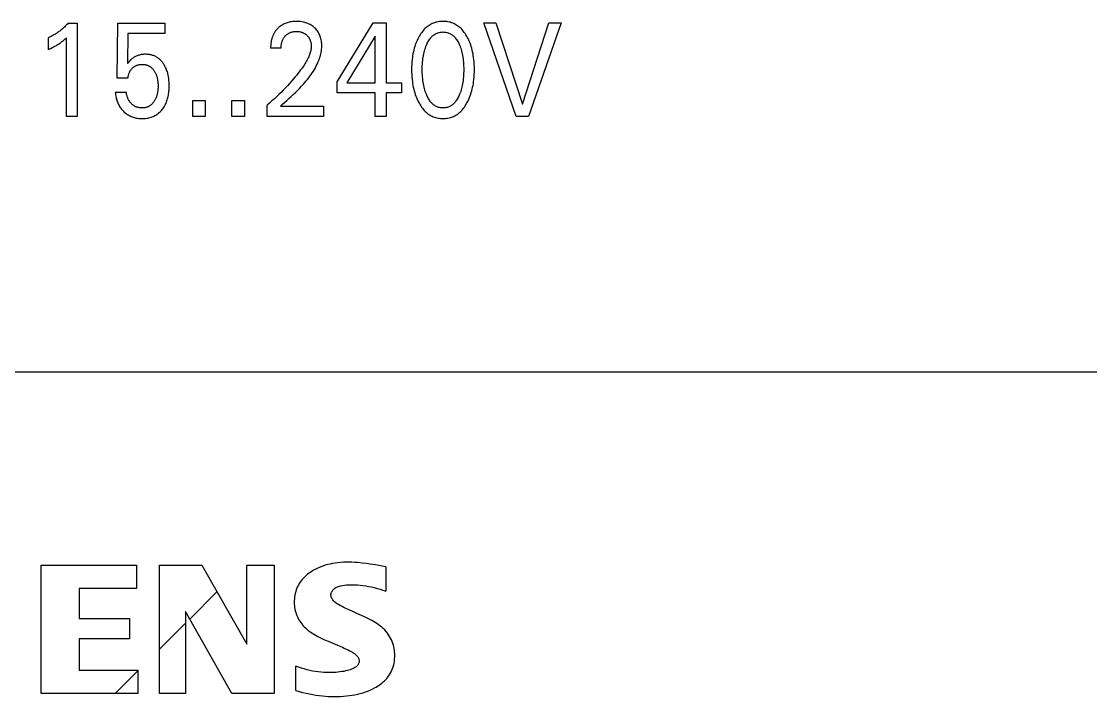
# Model space of a CAD drawing. Extents: x 0 to 420, y 0 to 297.
# Drawn here: x 155.07 to 180.18, y 223.54 to 239.41 of the extents above; entities that cross this region are included whole.
import ezdxf

# ---------------------------------------------------------------- set-up
doc = ezdxf.new("R2010")
doc.units = 0
doc.header["$LTSCALE"] = 23.1
doc.layers.add('10000_FRONT', color=7, linetype='CONTINUOUS')

msp = doc.modelspace()

# ---------------------------------------------------------------- linework, layer by layer
at = {"layer": '10000_FRONT', "color": 7, "linetype": 'CONTINUOUS'}
for p, q in [((156.111, 239.307), (156.094, 239.289)), ((156.128, 239.324), (156.111, 239.307)), ((156.145, 239.342), (156.128, 239.324)), ((156.162, 239.36), (156.145, 239.342)), ((156.162, 239.36), (156.379, 239.36)), ((156.379, 239.36), (156.379, 237.173)), ((157.312, 238.074), (157.328, 239.36)), ((157.328, 239.36), (158.437, 239.36)), ((158.437, 239.36), (158.437, 239.12)), ((161.162, 239.303), (161.138, 239.286)), ((161.187, 239.32), (161.162, 239.303)), ((161.212, 239.335), (161.187, 239.32)), ((161.235, 239.346), (161.212, 239.335)), ((161.258, 239.357), (161.235, 239.346)), ((161.282, 239.366), (161.258, 239.357)), ((161.306, 239.374), (161.282, 239.366)), ((161.33, 239.382), (161.306, 239.374)), ((161.355, 239.388), (161.33, 239.382)), ((161.382, 239.393), (161.355, 239.388)), ((161.409, 239.398), (161.382, 239.393)), ((161.437, 239.401), (161.409, 239.398)), ((161.464, 239.404), (161.437, 239.401)), ((161.492, 239.405), (161.464, 239.404)), ((161.52, 239.405), (161.492, 239.405)), ((161.552, 239.405), (161.52, 239.405)), ((161.585, 239.403), (161.552, 239.405)), ((161.617, 239.4), (161.585, 239.403)), ((161.649, 239.396), (161.617, 239.4)), ((161.681, 239.39), (161.649, 239.396)), ((161.71, 239.383), (161.681, 239.39)), ((161.738, 239.375), (161.71, 239.383)), ((161.766, 239.366), (161.738, 239.375)), ((161.794, 239.355), (161.766, 239.366)), ((161.821, 239.343), (161.794, 239.355)), ((161.846, 239.33), (161.821, 239.343)), ((161.87, 239.316), (161.846, 239.33)), ((161.894, 239.3), (161.87, 239.316)), ((161.917, 239.283), (161.894, 239.3)), ((162.483, 237.988), (163.327, 239.373)), ((163.327, 239.373), (163.629, 239.373)), ((163.629, 239.373), (163.629, 237.963)), ((164.616, 239.296), (164.594, 239.279)), ((164.64, 239.312), (164.616, 239.296)), ((164.664, 239.327), (164.64, 239.312)), ((164.689, 239.341), (164.664, 239.327)), ((164.714, 239.353), (164.689, 239.341)), ((164.74, 239.365), (164.714, 239.353)), ((164.767, 239.374), (164.74, 239.365)), ((164.795, 239.383), (164.767, 239.374)), ((164.823, 239.39), (164.795, 239.383)), ((164.851, 239.396), (164.823, 239.39)), ((164.88, 239.4), (164.851, 239.396)), ((164.909, 239.403), (164.88, 239.4)), ((164.938, 239.405), (164.909, 239.403)), ((164.967, 239.405), (164.938, 239.405)), ((164.996, 239.405), (164.967, 239.405)), ((165.025, 239.403), (164.996, 239.405)), ((165.054, 239.4), (165.025, 239.403)), ((165.082, 239.396), (165.054, 239.4)), ((165.111, 239.39), (165.082, 239.396)), ((165.139, 239.383), (165.111, 239.39)), ((165.167, 239.374), (165.139, 239.383)), ((165.194, 239.365), (165.167, 239.374)), ((165.22, 239.353), (165.194, 239.365)), ((165.245, 239.341), (165.22, 239.353)), ((165.27, 239.327), (165.245, 239.341)), ((165.294, 239.312), (165.27, 239.327)), ((165.318, 239.296), (165.294, 239.312)), ((165.34, 239.279), (165.318, 239.296)), ((166.685, 237.173), (165.926, 239.373)), ((165.926, 239.373), (166.209, 239.373)), ((166.209, 239.373), (166.836, 237.461)), ((166.836, 237.461), (167.455, 239.373)), ((167.738, 239.373), (166.978, 237.173)), ((167.455, 239.373), (167.738, 239.373)), ((155.767, 239.052), (155.746, 239.042)), ((155.788, 239.063), (155.767, 239.052)), ((155.808, 239.075), (155.788, 239.063)), ((155.829, 239.086), (155.808, 239.075)), ((155.849, 239.098), (155.829, 239.086)), ((155.869, 239.111), (155.849, 239.098)), ((155.889, 239.124), (155.869, 239.111)), ((155.908, 239.137), (155.889, 239.124)), ((155.928, 239.151), (155.908, 239.137)), ((155.947, 239.164), (155.928, 239.151)), ((155.966, 239.179), (155.947, 239.164)), ((155.985, 239.193), (155.966, 239.179)), ((156.003, 239.208), (155.985, 239.193)), ((156.022, 239.224), (156.003, 239.208)), ((156.04, 239.24), (156.022, 239.224)), ((156.058, 239.256), (156.04, 239.24)), ((156.076, 239.273), (156.058, 239.256)), ((156.094, 239.289), (156.076, 239.273)), ((157.568, 239.12), (157.554, 238.412)), ((158.437, 239.12), (157.568, 239.12)), ((160.967, 239.057), (160.962, 239.044)), ((160.972, 239.07), (160.967, 239.057)), ((160.978, 239.082), (160.972, 239.07)), ((160.983, 239.095), (160.978, 239.082)), ((160.99, 239.107), (160.983, 239.095)), ((160.996, 239.12), (160.99, 239.107)), ((161.003, 239.132), (160.996, 239.12)), ((161.011, 239.145), (161.003, 239.132)), ((161.019, 239.157), (161.011, 239.145)), ((161.027, 239.169), (161.019, 239.157)), ((161.035, 239.181), (161.027, 239.169)), ((161.044, 239.192), (161.035, 239.181)), ((161.053, 239.204), (161.044, 239.192)), ((161.063, 239.215), (161.053, 239.204)), ((161.072, 239.225), (161.063, 239.215)), ((161.082, 239.236), (161.072, 239.225)), ((161.093, 239.246), (161.082, 239.236)), ((161.103, 239.257), (161.093, 239.246)), ((161.115, 239.267), (161.103, 239.257)), ((161.138, 239.286), (161.115, 239.267)), ((161.247, 239.043), (161.255, 239.054)), ((161.255, 239.054), (161.264, 239.064)), ((161.264, 239.064), (161.273, 239.073)), ((161.273, 239.073), (161.283, 239.083)), ((161.283, 239.083), (161.293, 239.091)), ((161.293, 239.091), (161.303, 239.1)), ((161.303, 239.1), (161.314, 239.108)), ((161.314, 239.108), (161.324, 239.115)), ((161.324, 239.115), (161.336, 239.122)), ((161.336, 239.122), (161.347, 239.128)), ((161.347, 239.128), (161.359, 239.134)), ((161.359, 239.134), (161.371, 239.14)), ((161.371, 239.14), (161.383, 239.145)), ((161.383, 239.145), (161.396, 239.149)), ((161.396, 239.149), (161.408, 239.153)), ((161.408, 239.153), (161.421, 239.157)), ((161.421, 239.157), (161.435, 239.16)), ((161.435, 239.16), (161.449, 239.163)), ((161.449, 239.163), (161.463, 239.165)), ((161.463, 239.165), (161.477, 239.166)), ((161.477, 239.166), (161.491, 239.167)), ((161.491, 239.167), (161.506, 239.168)), ((161.506, 239.168), (161.52, 239.168)), ((161.52, 239.168), (161.534, 239.168)), ((161.534, 239.168), (161.548, 239.168)), ((161.548, 239.168), (161.562, 239.167)), ((161.562, 239.167), (161.575, 239.165)), ((161.575, 239.165), (161.589, 239.164)), ((161.589, 239.164), (161.603, 239.161)), ((161.603, 239.161), (161.616, 239.159)), ((161.616, 239.159), (161.629, 239.156)), ((161.629, 239.156), (161.641, 239.152)), ((161.641, 239.152), (161.653, 239.148)), ((161.653, 239.148), (161.665, 239.144)), ((161.665, 239.144), (161.677, 239.14)), ((161.677, 239.14), (161.688, 239.134)), ((161.688, 239.134), (161.7, 239.129)), ((161.7, 239.129), (161.71, 239.123)), ((161.71, 239.123), (161.721, 239.117)), ((161.721, 239.117), (161.731, 239.11)), ((161.731, 239.11), (161.741, 239.103)), ((161.741, 239.103), (161.751, 239.096)), ((161.751, 239.096), (161.76, 239.088)), ((161.76, 239.088), (161.769, 239.08)), ((161.769, 239.08), (161.779, 239.07)), ((161.779, 239.07), (161.788, 239.061)), ((161.788, 239.061), (161.797, 239.051)), ((161.797, 239.051), (161.805, 239.04)), ((161.939, 239.265), (161.917, 239.283)), ((161.958, 239.248), (161.939, 239.265)), ((161.977, 239.229), (161.958, 239.248)), ((161.994, 239.21), (161.977, 239.229)), ((162.011, 239.189), (161.994, 239.21)), ((162.026, 239.168), (162.011, 239.189)), ((162.04, 239.147), (162.026, 239.168)), ((162.053, 239.123), (162.04, 239.147)), ((162.065, 239.1), (162.053, 239.123)), ((162.076, 239.075), (162.065, 239.1)), ((162.085, 239.05), (162.076, 239.075)), ((162.093, 239.025), (162.085, 239.05)), ((163.373, 239.059), (162.707, 237.963)), ((163.373, 237.963), (163.373, 239.059)), ((164.414, 239.065), (164.398, 239.037)), ((164.431, 239.093), (164.414, 239.065)), ((164.448, 239.12), (164.431, 239.093)), ((164.467, 239.146), (164.448, 239.12)), ((164.486, 239.171), (164.467, 239.146)), ((164.507, 239.196), (164.486, 239.171)), ((164.528, 239.219), (164.507, 239.196)), ((164.551, 239.242), (164.528, 239.219)), ((164.572, 239.261), (164.551, 239.242)), ((164.594, 239.279), (164.572, 239.261)), ((164.692, 239.034), (164.706, 239.049)), ((164.706, 239.049), (164.722, 239.063)), ((164.722, 239.063), (164.738, 239.077)), ((164.738, 239.077), (164.754, 239.089)), ((164.754, 239.089), (164.771, 239.101)), ((164.771, 239.101), (164.789, 239.112)), ((164.789, 239.112), (164.808, 239.121)), ((164.808, 239.121), (164.826, 239.13)), ((164.826, 239.13), (164.845, 239.137)), ((164.845, 239.137), (164.865, 239.143)), ((164.865, 239.143), (164.885, 239.148)), ((164.885, 239.148), (164.905, 239.151)), ((164.905, 239.151), (164.926, 239.154)), ((164.926, 239.154), (164.946, 239.155)), ((164.946, 239.155), (164.967, 239.156)), ((164.967, 239.156), (164.987, 239.155)), ((164.987, 239.155), (165.008, 239.154)), ((165.008, 239.154), (165.028, 239.151)), ((165.028, 239.151), (165.048, 239.148)), ((165.048, 239.148), (165.068, 239.143)), ((165.068, 239.143), (165.088, 239.137)), ((165.088, 239.137), (165.107, 239.13)), ((165.107, 239.13), (165.126, 239.121)), ((165.126, 239.121), (165.144, 239.112)), ((165.144, 239.112), (165.162, 239.101)), ((165.162, 239.101), (165.179, 239.089)), ((165.179, 239.089), (165.196, 239.077)), ((165.196, 239.077), (165.212, 239.063)), ((165.212, 239.063), (165.227, 239.049)), ((165.227, 239.049), (165.242, 239.034)), ((165.362, 239.261), (165.34, 239.279)), ((165.383, 239.242), (165.362, 239.261)), ((165.406, 239.219), (165.383, 239.242)), ((165.427, 239.196), (165.406, 239.219)), ((165.448, 239.171), (165.427, 239.196)), ((165.467, 239.146), (165.448, 239.171)), ((165.485, 239.12), (165.467, 239.146)), ((165.503, 239.093), (165.485, 239.12)), ((165.519, 239.065), (165.503, 239.093)), ((165.535, 239.037), (165.519, 239.065)), ((155.725, 239.032), (155.703, 239.022)), ((155.703, 238.747), (155.703, 239.022)), ((155.746, 239.042), (155.725, 239.032)), ((155.798, 238.792), (155.821, 238.804)), ((155.821, 238.804), (155.838, 238.813)), ((155.838, 238.813), (155.855, 238.822)), ((155.855, 238.822), (155.872, 238.832)), ((155.872, 238.832), (155.889, 238.842)), ((155.889, 238.842), (155.906, 238.852)), ((155.906, 238.852), (155.922, 238.862)), ((155.922, 238.862), (155.94, 238.873)), ((155.94, 238.873), (155.957, 238.884)), ((155.957, 238.884), (155.974, 238.896)), ((155.974, 238.896), (155.991, 238.908)), ((155.991, 238.908), (156.007, 238.921)), ((156.007, 238.921), (156.019, 238.93)), ((156.019, 238.93), (156.031, 238.939)), ((156.031, 238.939), (156.043, 238.949)), ((156.043, 238.949), (156.056, 238.96)), ((156.056, 238.96), (156.069, 238.971)), ((156.069, 238.971), (156.081, 238.982)), ((156.081, 238.982), (156.095, 238.995)), ((156.095, 238.995), (156.109, 239.007)), ((156.109, 239.007), (156.122, 239.02)), ((156.122, 237.173), (156.122, 239.02)), ((160.92, 238.829), (160.919, 238.812)), ((160.919, 238.812), (160.919, 238.795)), ((160.919, 238.795), (160.919, 238.779)), ((160.921, 238.846), (160.92, 238.829)), ((160.922, 238.863), (160.921, 238.846)), ((160.924, 238.88), (160.922, 238.863)), ((160.926, 238.897), (160.924, 238.88)), ((160.929, 238.913), (160.926, 238.897)), ((160.931, 238.93), (160.929, 238.913)), ((160.935, 238.947), (160.931, 238.93)), ((160.938, 238.964), (160.935, 238.947)), ((160.941, 238.977), (160.938, 238.964)), ((160.945, 238.991), (160.941, 238.977)), ((160.949, 239.004), (160.945, 238.991)), ((160.953, 239.017), (160.949, 239.004)), ((160.957, 239.031), (160.953, 239.017)), ((160.962, 239.044), (160.957, 239.031)), ((161.167, 238.795), (161.168, 238.811)), ((161.167, 238.779), (161.167, 238.795)), ((161.168, 238.811), (161.169, 238.827)), ((161.169, 238.827), (161.17, 238.843)), ((161.17, 238.843), (161.172, 238.859)), ((161.172, 238.859), (161.175, 238.875)), ((161.175, 238.875), (161.178, 238.891)), ((161.178, 238.891), (161.181, 238.905)), ((161.181, 238.905), (161.185, 238.919)), ((161.185, 238.919), (161.189, 238.933)), ((161.189, 238.933), (161.193, 238.946)), ((161.193, 238.946), (161.199, 238.96)), ((161.199, 238.96), (161.204, 238.973)), ((161.204, 238.973), (161.21, 238.986)), ((161.21, 238.986), (161.217, 238.998)), ((161.217, 238.998), (161.223, 239.01)), ((161.223, 239.01), (161.231, 239.021)), ((161.231, 239.021), (161.238, 239.032)), ((161.238, 239.032), (161.247, 239.043)), ((161.805, 239.04), (161.813, 239.03)), ((161.813, 239.03), (161.82, 239.019)), ((161.82, 239.019), (161.827, 239.007)), ((161.827, 239.007), (161.832, 238.997)), ((161.832, 238.997), (161.838, 238.986)), ((161.838, 238.986), (161.843, 238.975)), ((161.843, 238.975), (161.847, 238.964)), ((161.847, 238.964), (161.851, 238.952)), ((161.851, 238.952), (161.855, 238.941)), ((161.855, 238.941), (161.858, 238.929)), ((161.858, 238.929), (161.861, 238.917)), ((161.861, 238.917), (161.864, 238.902)), ((161.864, 238.902), (161.867, 238.887)), ((161.867, 238.887), (161.869, 238.872)), ((161.869, 238.872), (161.871, 238.856)), ((161.871, 238.856), (161.872, 238.841)), ((161.873, 238.81), (161.871, 238.787)), ((161.872, 238.841), (161.873, 238.825)), ((161.873, 238.825), (161.873, 238.81)), ((162.101, 238.999), (162.093, 239.025)), ((162.107, 238.97), (162.101, 238.999)), ((162.113, 238.941), (162.107, 238.97)), ((162.116, 238.911), (162.113, 238.941)), ((162.119, 238.882), (162.116, 238.911)), ((162.121, 238.852), (162.119, 238.882)), ((162.119, 238.786), (162.121, 238.822)), ((162.121, 238.822), (162.121, 238.852)), ((164.304, 238.814), (164.292, 238.773)), ((164.316, 238.851), (164.304, 238.814)), ((164.329, 238.887), (164.316, 238.851)), ((164.344, 238.923), (164.329, 238.887)), ((164.359, 238.959), (164.344, 238.923)), ((164.376, 238.994), (164.359, 238.959)), ((164.393, 239.028), (164.376, 238.994)), ((164.398, 239.037), (164.393, 239.028)), ((164.553, 238.779), (164.564, 238.813)), ((164.564, 238.813), (164.577, 238.846)), ((164.577, 238.846), (164.587, 238.869)), ((164.587, 238.869), (164.598, 238.891)), ((164.598, 238.891), (164.609, 238.914)), ((164.609, 238.914), (164.621, 238.936)), ((164.621, 238.936), (164.634, 238.957)), ((164.634, 238.957), (164.648, 238.978)), ((164.648, 238.978), (164.662, 238.998)), ((164.662, 238.998), (164.678, 239.018)), ((164.678, 239.018), (164.692, 239.034)), ((165.242, 239.034), (165.255, 239.018)), ((165.255, 239.018), (165.271, 238.998)), ((165.271, 238.998), (165.286, 238.978)), ((165.286, 238.978), (165.3, 238.957)), ((165.3, 238.957), (165.312, 238.936)), ((165.312, 238.936), (165.324, 238.914)), ((165.324, 238.914), (165.336, 238.891)), ((165.336, 238.891), (165.346, 238.869)), ((165.346, 238.869), (165.356, 238.846)), ((165.356, 238.846), (165.359, 238.838)), ((165.359, 238.838), (165.371, 238.807)), ((165.371, 238.807), (165.382, 238.775)), ((165.554, 239.002), (165.535, 239.037)), ((165.571, 238.965), (165.554, 239.002)), ((165.588, 238.928), (165.571, 238.965)), ((165.603, 238.891), (165.588, 238.928)), ((165.617, 238.853), (165.603, 238.891)), ((165.629, 238.814), (165.617, 238.853)), ((165.642, 238.773), (165.629, 238.814)), ((155.703, 238.747), (155.727, 238.758)), ((155.727, 238.758), (155.751, 238.769)), ((155.751, 238.769), (155.774, 238.781)), ((155.774, 238.781), (155.798, 238.792)), ((157.684, 238.544), (157.67, 238.533)), ((157.7, 238.555), (157.684, 238.544)), ((157.715, 238.565), (157.7, 238.555)), ((157.731, 238.574), (157.715, 238.565)), ((157.748, 238.583), (157.731, 238.574)), ((157.765, 238.591), (157.748, 238.583)), ((157.783, 238.598), (157.765, 238.591)), ((157.8, 238.605), (157.783, 238.598)), ((157.819, 238.61), (157.8, 238.605)), ((157.837, 238.615), (157.819, 238.61)), ((157.855, 238.62), (157.837, 238.615)), ((157.876, 238.624), (157.855, 238.62)), ((157.896, 238.627), (157.876, 238.624)), ((157.916, 238.629), (157.896, 238.627)), ((157.937, 238.631), (157.916, 238.629)), ((157.957, 238.632), (157.937, 238.631)), ((157.978, 238.632), (157.957, 238.632)), ((157.997, 238.632), (157.978, 238.632)), ((158.016, 238.631), (157.997, 238.632)), ((158.035, 238.63), (158.016, 238.631)), ((158.054, 238.628), (158.035, 238.63)), ((158.073, 238.625), (158.054, 238.628)), ((158.092, 238.622), (158.073, 238.625)), ((158.111, 238.618), (158.092, 238.622)), ((158.129, 238.613), (158.111, 238.618)), ((158.148, 238.607), (158.129, 238.613)), ((158.167, 238.601), (158.148, 238.607)), ((158.185, 238.594), (158.167, 238.601)), ((158.204, 238.586), (158.185, 238.594)), ((158.222, 238.577), (158.204, 238.586)), ((158.239, 238.567), (158.222, 238.577)), ((158.256, 238.557), (158.239, 238.567)), ((158.273, 238.546), (158.256, 238.557)), ((158.289, 238.534), (158.273, 238.546)), ((161.167, 238.779), (160.919, 238.779)), ((161.8, 238.547), (161.786, 238.518)), ((161.814, 238.576), (161.8, 238.547)), ((161.826, 238.606), (161.814, 238.576)), ((161.835, 238.628), (161.826, 238.606)), ((161.842, 238.65), (161.835, 238.628)), ((161.849, 238.672), (161.842, 238.65)), ((161.856, 238.695), (161.849, 238.672)), ((161.861, 238.717), (161.856, 238.695)), ((161.866, 238.74), (161.861, 238.717)), ((161.869, 238.763), (161.866, 238.74)), ((161.871, 238.787), (161.869, 238.763)), ((162.068, 238.538), (162.08, 238.572)), ((162.08, 238.572), (162.09, 238.608)), ((162.09, 238.608), (162.098, 238.643)), ((162.098, 238.643), (162.106, 238.678)), ((162.106, 238.678), (162.112, 238.714)), ((162.112, 238.714), (162.117, 238.75)), ((162.117, 238.75), (162.119, 238.786)), ((164.248, 238.561), (164.241, 238.504)), ((164.254, 238.604), (164.248, 238.561)), ((164.262, 238.646), (164.254, 238.604)), ((164.271, 238.689), (164.262, 238.646)), ((164.281, 238.731), (164.271, 238.689)), ((164.292, 238.773), (164.281, 238.731)), ((164.495, 238.525), (164.501, 238.564)), ((164.501, 238.564), (164.507, 238.602)), ((164.507, 238.602), (164.515, 238.64)), ((164.515, 238.64), (164.523, 238.677)), ((164.523, 238.677), (164.532, 238.712)), ((164.532, 238.712), (164.542, 238.746)), ((164.542, 238.746), (164.553, 238.779)), ((165.382, 238.775), (165.393, 238.743)), ((165.393, 238.743), (165.402, 238.71)), ((165.402, 238.71), (165.41, 238.677)), ((165.41, 238.677), (165.419, 238.64)), ((165.419, 238.64), (165.426, 238.602)), ((165.426, 238.602), (165.433, 238.564)), ((165.433, 238.564), (165.438, 238.525)), ((165.653, 238.731), (165.642, 238.773)), ((165.663, 238.689), (165.653, 238.731)), ((165.672, 238.646), (165.663, 238.689)), ((165.679, 238.604), (165.672, 238.646)), ((165.686, 238.561), (165.679, 238.604)), ((165.693, 238.504), (165.686, 238.561)), ((157.572, 238.434), (157.554, 238.412)), ((157.59, 238.456), (157.572, 238.434)), ((157.607, 238.474), (157.59, 238.456)), ((157.624, 238.492), (157.607, 238.474)), ((157.634, 238.502), (157.624, 238.492)), ((157.645, 238.512), (157.634, 238.502)), ((157.655, 238.521), (157.645, 238.512)), ((157.67, 238.533), (157.655, 238.521)), ((157.658, 238.291), (157.668, 238.301)), ((157.668, 238.301), (157.678, 238.311)), ((157.678, 238.311), (157.688, 238.32)), ((157.688, 238.32), (157.699, 238.328)), ((157.699, 238.328), (157.71, 238.336)), ((157.71, 238.336), (157.721, 238.344)), ((157.721, 238.344), (157.732, 238.351)), ((157.732, 238.351), (157.744, 238.358)), ((157.744, 238.358), (157.755, 238.364)), ((157.755, 238.364), (157.768, 238.369)), ((157.768, 238.369), (157.78, 238.374)), ((157.78, 238.374), (157.793, 238.379)), ((157.793, 238.379), (157.805, 238.382)), ((157.805, 238.382), (157.818, 238.386)), ((157.818, 238.386), (157.832, 238.389)), ((157.832, 238.389), (157.846, 238.391)), ((157.846, 238.391), (157.86, 238.393)), ((157.86, 238.393), (157.874, 238.394)), ((157.874, 238.394), (157.888, 238.395)), ((157.888, 238.395), (157.902, 238.395)), ((157.902, 238.395), (157.916, 238.395)), ((157.916, 238.395), (157.931, 238.394)), ((157.931, 238.394), (157.945, 238.393)), ((157.945, 238.393), (157.959, 238.391)), ((157.959, 238.391), (157.973, 238.389)), ((157.973, 238.389), (157.987, 238.386)), ((157.987, 238.386), (158.001, 238.382)), ((158.001, 238.382), (158.015, 238.378)), ((158.015, 238.378), (158.028, 238.374)), ((158.028, 238.374), (158.04, 238.369)), ((158.04, 238.369), (158.052, 238.363)), ((158.052, 238.363), (158.064, 238.357)), ((158.064, 238.357), (158.076, 238.35)), ((158.076, 238.35), (158.087, 238.343)), ((158.087, 238.343), (158.098, 238.335)), ((158.098, 238.335), (158.109, 238.327)), ((158.109, 238.327), (158.12, 238.318)), ((158.12, 238.318), (158.13, 238.308)), ((158.13, 238.308), (158.14, 238.298)), ((158.14, 238.298), (158.15, 238.288)), ((158.304, 238.522), (158.289, 238.534)), ((158.318, 238.51), (158.304, 238.522)), ((158.331, 238.497), (158.318, 238.51)), ((158.344, 238.484), (158.331, 238.497)), ((158.357, 238.47), (158.344, 238.484)), ((158.369, 238.456), (158.357, 238.47)), ((158.381, 238.441), (158.369, 238.456)), ((158.392, 238.426), (158.381, 238.441)), ((158.403, 238.411), (158.392, 238.426)), ((158.414, 238.393), (158.403, 238.411)), ((158.425, 238.375), (158.414, 238.393)), ((158.435, 238.357), (158.425, 238.375)), ((158.444, 238.339), (158.435, 238.357)), ((158.453, 238.32), (158.444, 238.339)), ((158.462, 238.301), (158.453, 238.32)), ((158.47, 238.282), (158.462, 238.301)), ((161.656, 238.308), (161.624, 238.264)), ((161.687, 238.353), (161.656, 238.308)), ((161.705, 238.38), (161.687, 238.353)), ((161.722, 238.407), (161.705, 238.38)), ((161.739, 238.434), (161.722, 238.407)), ((161.755, 238.462), (161.739, 238.434)), ((161.771, 238.49), (161.755, 238.462)), ((161.786, 238.518), (161.771, 238.49)), ((161.946, 238.276), (161.97, 238.317)), ((161.97, 238.317), (161.992, 238.359)), ((161.992, 238.359), (162.013, 238.402)), ((162.013, 238.402), (162.028, 238.436)), ((162.028, 238.436), (162.043, 238.469)), ((162.043, 238.469), (162.056, 238.503)), ((162.056, 238.503), (162.068, 238.538)), ((164.23, 238.334), (164.229, 238.277)), ((164.232, 238.391), (164.23, 238.334)), ((164.235, 238.447), (164.232, 238.391)), ((164.241, 238.504), (164.235, 238.447)), ((164.48, 238.316), (164.481, 238.359)), ((164.48, 238.273), (164.48, 238.316)), ((164.481, 238.359), (164.483, 238.402)), ((164.483, 238.402), (164.487, 238.444)), ((164.487, 238.444), (164.491, 238.487)), ((164.491, 238.487), (164.495, 238.525)), ((165.438, 238.525), (165.443, 238.487)), ((165.443, 238.487), (165.447, 238.444)), ((165.447, 238.444), (165.45, 238.402)), ((165.45, 238.402), (165.452, 238.359)), ((165.452, 238.359), (165.453, 238.316)), ((165.453, 238.316), (165.454, 238.273)), ((165.698, 238.447), (165.693, 238.504)), ((165.702, 238.391), (165.698, 238.447)), ((165.704, 238.334), (165.702, 238.391)), ((165.705, 238.277), (165.704, 238.334)), ((157.568, 238.074), (157.312, 238.074)), ((157.568, 238.074), (157.57, 238.089)), ((157.57, 238.089), (157.572, 238.105)), ((157.572, 238.105), (157.575, 238.121)), ((157.575, 238.121), (157.578, 238.136)), ((157.578, 238.136), (157.582, 238.152)), ((157.582, 238.152), (157.587, 238.167)), ((157.587, 238.167), (157.591, 238.181)), ((157.591, 238.181), (157.597, 238.194)), ((157.597, 238.194), (157.602, 238.207)), ((157.602, 238.207), (157.609, 238.221)), ((157.609, 238.221), (157.616, 238.233)), ((157.616, 238.233), (157.623, 238.246)), ((157.623, 238.246), (157.631, 238.258)), ((157.631, 238.258), (157.64, 238.269)), ((157.64, 238.269), (157.649, 238.28)), ((157.649, 238.28), (157.658, 238.291)), ((158.15, 238.288), (158.159, 238.277)), ((158.159, 238.277), (158.168, 238.266)), ((158.168, 238.266), (158.176, 238.254)), ((158.176, 238.254), (158.184, 238.242)), ((158.184, 238.242), (158.193, 238.229)), ((158.193, 238.229), (158.201, 238.215)), ((158.201, 238.215), (158.209, 238.201)), ((158.209, 238.201), (158.216, 238.186)), ((158.216, 238.186), (158.223, 238.172)), ((158.223, 238.172), (158.229, 238.157)), ((158.229, 238.157), (158.235, 238.142)), ((158.235, 238.142), (158.241, 238.126)), ((158.241, 238.126), (158.246, 238.109)), ((158.246, 238.109), (158.251, 238.092)), ((158.251, 238.092), (158.255, 238.075)), ((158.255, 238.075), (158.259, 238.058)), ((158.259, 238.058), (158.262, 238.041)), ((158.262, 238.041), (158.265, 238.024)), ((158.477, 238.263), (158.47, 238.282)), ((158.486, 238.238), (158.477, 238.263)), ((158.494, 238.214), (158.486, 238.238)), ((158.501, 238.189), (158.494, 238.214)), ((158.507, 238.164), (158.501, 238.189)), ((158.513, 238.139), (158.507, 238.164)), ((158.518, 238.113), (158.513, 238.139)), ((158.522, 238.088), (158.518, 238.113)), ((158.525, 238.068), (158.522, 238.088)), ((158.528, 238.047), (158.525, 238.068)), ((158.531, 238.015), (158.528, 238.047)), ((161.455, 238.052), (161.408, 237.998)), ((161.49, 238.094), (161.455, 238.052)), ((161.524, 238.135), (161.49, 238.094)), ((161.558, 238.178), (161.524, 238.135)), ((161.592, 238.221), (161.558, 238.178)), ((161.624, 238.264), (161.592, 238.221)), ((161.753, 238.005), (161.783, 238.042)), ((161.783, 238.042), (161.813, 238.079)), ((161.813, 238.079), (161.841, 238.117)), ((161.841, 238.117), (161.869, 238.156)), ((161.869, 238.156), (161.896, 238.195)), ((161.896, 238.195), (161.922, 238.235)), ((161.922, 238.235), (161.946, 238.276)), ((164.229, 238.277), (164.229, 238.219)), ((164.229, 238.219), (164.232, 238.161)), ((164.232, 238.161), (164.235, 238.103)), ((164.235, 238.103), (164.24, 238.045)), ((164.24, 238.045), (164.247, 237.988)), ((164.48, 238.23), (164.48, 238.273)), ((164.481, 238.187), (164.48, 238.23)), ((164.483, 238.143), (164.481, 238.187)), ((164.486, 238.1), (164.483, 238.143)), ((164.49, 238.057), (164.486, 238.1)), ((164.495, 238.018), (164.49, 238.057)), ((165.443, 238.057), (165.438, 238.018)), ((165.447, 238.1), (165.443, 238.057)), ((165.45, 238.143), (165.447, 238.1)), ((165.452, 238.187), (165.45, 238.143)), ((165.453, 238.23), (165.452, 238.187)), ((165.454, 238.273), (165.453, 238.23)), ((165.686, 237.988), (165.693, 238.046)), ((165.693, 238.046), (165.698, 238.103)), ((165.698, 238.103), (165.702, 238.161)), ((165.702, 238.161), (165.704, 238.219)), ((165.704, 238.219), (165.705, 238.277)), ((158.265, 238.024), (158.268, 238.002)), ((158.268, 238.002), (158.271, 237.979)), ((158.271, 237.801), (158.269, 237.779)), ((158.271, 237.979), (158.273, 237.956)), ((158.273, 237.822), (158.271, 237.801)), ((158.273, 237.956), (158.274, 237.934)), ((158.274, 237.844), (158.273, 237.822)), ((158.274, 237.934), (158.275, 237.911)), ((158.275, 237.866), (158.274, 237.844)), ((158.275, 237.911), (158.275, 237.888)), ((158.275, 237.888), (158.275, 237.866)), ((158.534, 237.983), (158.531, 238.015)), ((158.531, 237.762), (158.534, 237.793)), ((158.536, 237.95), (158.534, 237.983)), ((158.534, 237.793), (158.536, 237.823)), ((158.537, 237.918), (158.536, 237.95)), ((158.536, 237.823), (158.537, 237.854)), ((158.537, 237.885), (158.537, 237.918)), ((158.537, 237.854), (158.537, 237.885)), ((161.214, 237.789), (161.164, 237.738)), ((161.265, 237.842), (161.214, 237.789)), ((161.313, 237.893), (161.265, 237.842)), ((161.361, 237.946), (161.313, 237.893)), ((161.408, 237.998), (161.361, 237.946)), ((161.548, 237.784), (161.597, 237.832)), ((161.597, 237.832), (161.644, 237.882)), ((161.644, 237.882), (161.69, 237.933)), ((161.69, 237.933), (161.722, 237.968)), ((161.722, 237.968), (161.753, 238.005)), ((162.483, 237.723), (162.483, 237.988)), ((162.707, 237.963), (163.373, 237.963)), ((163.629, 237.963), (163.991, 237.963)), ((163.991, 237.963), (163.991, 237.723)), ((164.247, 237.988), (164.254, 237.944)), ((164.254, 237.944), (164.261, 237.901)), ((164.261, 237.901), (164.27, 237.858)), ((164.27, 237.858), (164.28, 237.815)), ((164.28, 237.815), (164.291, 237.772)), ((164.5, 237.979), (164.495, 238.018)), ((164.507, 237.94), (164.5, 237.979)), ((164.514, 237.902), (164.507, 237.94)), ((164.523, 237.863), (164.514, 237.902)), ((164.531, 237.828), (164.523, 237.863)), ((164.541, 237.794), (164.531, 237.828)), ((164.551, 237.759), (164.541, 237.794)), ((165.393, 237.794), (165.382, 237.759)), ((165.402, 237.828), (165.393, 237.794)), ((165.411, 237.863), (165.402, 237.828)), ((165.419, 237.902), (165.411, 237.863)), ((165.427, 237.94), (165.419, 237.902)), ((165.433, 237.979), (165.427, 237.94)), ((165.438, 238.018), (165.433, 237.979)), ((165.643, 237.773), (165.654, 237.815)), ((165.654, 237.815), (165.663, 237.858)), ((165.663, 237.858), (165.672, 237.901)), ((165.672, 237.901), (165.68, 237.945)), ((165.68, 237.945), (165.686, 237.988)), ((157.269, 237.739), (157.272, 237.709)), ((157.269, 237.739), (157.53, 237.739)), ((157.272, 237.709), (157.276, 237.679)), ((157.276, 237.679), (157.281, 237.649)), ((157.281, 237.649), (157.288, 237.619)), ((157.288, 237.619), (157.295, 237.589)), ((157.295, 237.589), (157.304, 237.56)), ((157.304, 237.56), (157.311, 237.537)), ((157.532, 237.723), (157.53, 237.739)), ((157.535, 237.707), (157.532, 237.723)), ((157.538, 237.691), (157.535, 237.707)), ((157.542, 237.675), (157.538, 237.691)), ((157.546, 237.659), (157.542, 237.675)), ((157.551, 237.643), (157.546, 237.659)), ((157.556, 237.627), (157.551, 237.643)), ((157.562, 237.611), (157.556, 237.627)), ((157.569, 237.596), (157.562, 237.611)), ((157.576, 237.58), (157.569, 237.596)), ((157.584, 237.565), (157.576, 237.58)), ((157.592, 237.55), (157.584, 237.565)), ((157.601, 237.535), (157.592, 237.55)), ((158.194, 237.544), (158.186, 237.53)), ((158.202, 237.558), (158.194, 237.544)), ((158.21, 237.572), (158.202, 237.558)), ((158.217, 237.587), (158.21, 237.572)), ((158.223, 237.602), (158.217, 237.587)), ((158.23, 237.617), (158.223, 237.602)), ((158.235, 237.632), (158.23, 237.617)), ((158.241, 237.649), (158.235, 237.632)), ((158.246, 237.665), (158.241, 237.649)), ((158.251, 237.682), (158.246, 237.665)), ((158.255, 237.7), (158.251, 237.682)), ((158.259, 237.717), (158.255, 237.7)), ((158.262, 237.734), (158.259, 237.717)), ((158.265, 237.751), (158.262, 237.734)), ((158.267, 237.765), (158.265, 237.751)), ((158.269, 237.779), (158.267, 237.765)), ((158.484, 237.537), (158.492, 237.563)), ((158.492, 237.563), (158.5, 237.59)), ((158.5, 237.59), (158.507, 237.616)), ((158.507, 237.616), (158.513, 237.643)), ((158.513, 237.643), (158.519, 237.67)), ((158.519, 237.67), (158.524, 237.701)), ((158.524, 237.701), (158.528, 237.731)), ((158.528, 237.731), (158.531, 237.762)), ((159.089, 237.173), (159.089, 237.544)), ((159.089, 237.544), (159.385, 237.544)), ((159.385, 237.544), (159.385, 237.173)), ((160.011, 237.173), (160.011, 237.544)), ((160.011, 237.544), (160.307, 237.544)), ((160.307, 237.544), (160.307, 237.173)), ((161.006, 237.585), (160.951, 237.535)), ((161.06, 237.636), (161.006, 237.585)), ((161.112, 237.687), (161.06, 237.636)), ((161.164, 237.738), (161.112, 237.687)), ((161.201, 237.458), (161.3, 237.549)), ((161.3, 237.549), (161.35, 237.595)), ((161.35, 237.595), (161.4, 237.641)), ((161.4, 237.641), (161.45, 237.688)), ((161.45, 237.688), (161.499, 237.736)), ((161.499, 237.736), (161.548, 237.784)), ((163.373, 237.723), (162.483, 237.723)), ((163.373, 237.173), (163.373, 237.723)), ((163.629, 237.723), (163.629, 237.173)), ((163.991, 237.723), (163.629, 237.723)), ((164.291, 237.772), (164.303, 237.73)), ((164.303, 237.73), (164.315, 237.691)), ((164.315, 237.691), (164.329, 237.652)), ((164.329, 237.652), (164.344, 237.614)), ((164.344, 237.614), (164.36, 237.577)), ((164.36, 237.577), (164.377, 237.54)), ((164.377, 237.54), (164.396, 237.503)), ((164.563, 237.725), (164.551, 237.759)), ((164.576, 237.692), (164.563, 237.725)), ((164.586, 237.668), (164.576, 237.692)), ((164.596, 237.645), (164.586, 237.668)), ((164.608, 237.622), (164.596, 237.645)), ((164.62, 237.599), (164.608, 237.622)), ((164.632, 237.577), (164.62, 237.599)), ((164.646, 237.555), (164.632, 237.577)), ((164.661, 237.535), (164.646, 237.555)), ((165.287, 237.555), (165.272, 237.535)), ((165.301, 237.577), (165.287, 237.555)), ((165.314, 237.599), (165.301, 237.577)), ((165.326, 237.622), (165.314, 237.599)), ((165.337, 237.645), (165.326, 237.622)), ((165.348, 237.668), (165.337, 237.645)), ((165.357, 237.692), (165.348, 237.668)), ((165.37, 237.725), (165.357, 237.692)), ((165.382, 237.759), (165.37, 237.725)), ((165.538, 237.503), (165.556, 237.54)), ((165.556, 237.54), (165.574, 237.577)), ((165.574, 237.577), (165.59, 237.615)), ((165.59, 237.615), (165.604, 237.653)), ((165.604, 237.653), (165.618, 237.692)), ((165.618, 237.692), (165.63, 237.731)), ((165.63, 237.731), (165.643, 237.773)), ((157.311, 237.537), (157.319, 237.515)), ((157.319, 237.515), (157.328, 237.493)), ((157.328, 237.493), (157.338, 237.471)), ((157.338, 237.471), (157.349, 237.45)), ((157.349, 237.45), (157.36, 237.429)), ((157.36, 237.429), (157.372, 237.408)), ((157.372, 237.408), (157.387, 237.386)), ((157.387, 237.386), (157.403, 237.364)), ((157.403, 237.364), (157.419, 237.342)), ((157.419, 237.342), (157.437, 237.322)), ((157.437, 237.322), (157.456, 237.302)), ((157.456, 237.302), (157.475, 237.283)), ((157.608, 237.524), (157.601, 237.535)), ((157.616, 237.512), (157.608, 237.524)), ((157.624, 237.501), (157.616, 237.512)), ((157.633, 237.491), (157.624, 237.501)), ((157.642, 237.48), (157.633, 237.491)), ((157.651, 237.47), (157.642, 237.48)), ((157.66, 237.461), (157.651, 237.47)), ((157.67, 237.452), (157.66, 237.461)), ((157.68, 237.443), (157.67, 237.452)), ((157.691, 237.435), (157.68, 237.443)), ((157.702, 237.427), (157.691, 237.435)), ((157.713, 237.42), (157.702, 237.427)), ((157.725, 237.413), (157.713, 237.42)), ((157.736, 237.407), (157.725, 237.413)), ((157.748, 237.401), (157.736, 237.407)), ((157.76, 237.397), (157.748, 237.401)), ((157.772, 237.392), (157.76, 237.397)), ((157.785, 237.388), (157.772, 237.392)), ((157.797, 237.385), (157.785, 237.388)), ((157.81, 237.382), (157.797, 237.385)), ((157.823, 237.379), (157.81, 237.382)), ((157.836, 237.377), (157.823, 237.379)), ((157.849, 237.375), (157.836, 237.377)), ((157.862, 237.374), (157.849, 237.375)), ((157.876, 237.373), (157.862, 237.374)), ((157.889, 237.372), (157.876, 237.373)), ((157.902, 237.372), (157.889, 237.372)), ((157.915, 237.372), (157.902, 237.372)), ((157.928, 237.373), (157.915, 237.372)), ((157.941, 237.374), (157.928, 237.373)), ((157.953, 237.376), (157.941, 237.374)), ((157.966, 237.377), (157.953, 237.376)), ((157.979, 237.38), (157.966, 237.377)), ((157.991, 237.383), (157.979, 237.38)), ((158.003, 237.386), (157.991, 237.383)), ((158.016, 237.39), (158.003, 237.386)), ((158.028, 237.394), (158.016, 237.39)), ((158.041, 237.4), (158.028, 237.394)), ((158.053, 237.405), (158.041, 237.4)), ((158.065, 237.412), (158.053, 237.405)), ((158.077, 237.419), (158.065, 237.412)), ((158.088, 237.426), (158.077, 237.419)), ((158.099, 237.434), (158.088, 237.426)), ((158.11, 237.442), (158.099, 237.434)), ((158.12, 237.451), (158.11, 237.442)), ((158.129, 237.459), (158.12, 237.451)), ((158.138, 237.469), (158.129, 237.459)), ((158.147, 237.478), (158.138, 237.469)), ((158.155, 237.488), (158.147, 237.478)), ((158.163, 237.498), (158.155, 237.488)), ((158.171, 237.508), (158.163, 237.498)), ((158.179, 237.519), (158.171, 237.508)), ((158.186, 237.53), (158.179, 237.519)), ((158.321, 237.278), (158.339, 237.296)), ((158.339, 237.296), (158.355, 237.314)), ((158.355, 237.314), (158.371, 237.333)), ((158.371, 237.333), (158.387, 237.353)), ((158.387, 237.353), (158.402, 237.374)), ((158.402, 237.374), (158.416, 237.396)), ((158.416, 237.396), (158.429, 237.418)), ((158.429, 237.418), (158.441, 237.44)), ((158.441, 237.44), (158.453, 237.463)), ((158.453, 237.463), (158.463, 237.486)), ((158.463, 237.486), (158.474, 237.511)), ((158.474, 237.511), (158.484, 237.537)), ((160.896, 237.485), (160.84, 237.436)), ((160.84, 237.173), (160.84, 237.436)), ((160.951, 237.535), (160.896, 237.485)), ((161.152, 237.413), (161.201, 237.458)), ((161.152, 237.413), (162.16, 237.413)), ((162.16, 237.413), (162.16, 237.173)), ((164.396, 237.503), (164.411, 237.474)), ((164.411, 237.474), (164.428, 237.446)), ((164.428, 237.446), (164.445, 237.419)), ((164.445, 237.419), (164.464, 237.392)), ((164.464, 237.392), (164.483, 237.365)), ((164.483, 237.365), (164.504, 237.34)), ((164.504, 237.34), (164.525, 237.315)), ((164.525, 237.315), (164.548, 237.292)), ((164.548, 237.292), (164.569, 237.272)), ((164.677, 237.514), (164.661, 237.535)), ((164.689, 237.5), (164.677, 237.514)), ((164.702, 237.486), (164.689, 237.5)), ((164.715, 237.473), (164.702, 237.486)), ((164.729, 237.46), (164.715, 237.473)), ((164.744, 237.448), (164.729, 237.46)), ((164.759, 237.437), (164.744, 237.448)), ((164.774, 237.426), (164.759, 237.437)), ((164.79, 237.416), (164.774, 237.426)), ((164.807, 237.408), (164.79, 237.416)), ((164.826, 237.399), (164.807, 237.408)), ((164.845, 237.392), (164.826, 237.399)), ((164.864, 237.386), (164.845, 237.392)), ((164.884, 237.381), (164.864, 237.386)), ((164.905, 237.377), (164.884, 237.381)), ((164.925, 237.374), (164.905, 237.377)), ((164.946, 237.373), (164.925, 237.374)), ((164.967, 237.372), (164.946, 237.373)), ((164.987, 237.373), (164.967, 237.372)), ((165.008, 237.374), (164.987, 237.373)), ((165.029, 237.377), (165.008, 237.374)), ((165.049, 237.381), (165.029, 237.377)), ((165.069, 237.386), (165.049, 237.381)), ((165.089, 237.392), (165.069, 237.386)), ((165.108, 237.399), (165.089, 237.392)), ((165.126, 237.408), (165.108, 237.399)), ((165.143, 237.416), (165.126, 237.408)), ((165.159, 237.426), (165.143, 237.416)), ((165.175, 237.437), (165.159, 237.426)), ((165.19, 237.448), (165.175, 237.437)), ((165.204, 237.46), (165.19, 237.448)), ((165.218, 237.473), (165.204, 237.46)), ((165.232, 237.486), (165.218, 237.473)), ((165.244, 237.5), (165.232, 237.486)), ((165.257, 237.514), (165.244, 237.5)), ((165.272, 237.535), (165.257, 237.514)), ((165.365, 237.272), (165.386, 237.292)), ((165.386, 237.292), (165.408, 237.315)), ((165.408, 237.315), (165.43, 237.34)), ((165.43, 237.34), (165.451, 237.365)), ((165.451, 237.365), (165.47, 237.392)), ((165.47, 237.392), (165.488, 237.419)), ((165.488, 237.419), (165.506, 237.446)), ((165.506, 237.446), (165.522, 237.474)), ((165.522, 237.474), (165.538, 237.503)), ((156.379, 237.173), (156.122, 237.173)), ((157.475, 237.283), (157.494, 237.266)), ((157.494, 237.266), (157.513, 237.25)), ((157.513, 237.25), (157.534, 237.235)), ((157.534, 237.235), (157.555, 237.22)), ((157.555, 237.22), (157.576, 237.207)), ((157.576, 237.207), (157.598, 237.194)), ((157.598, 237.194), (157.621, 237.183)), ((157.621, 237.183), (157.644, 237.172)), ((157.644, 237.172), (157.668, 237.163)), ((157.668, 237.163), (157.692, 237.154)), ((157.692, 237.154), (157.716, 237.147)), ((157.716, 237.147), (157.741, 237.141)), ((157.741, 237.141), (157.767, 237.135)), ((157.767, 237.135), (157.794, 237.13)), ((157.794, 237.13), (157.821, 237.127)), ((157.821, 237.127), (157.848, 237.125)), ((157.848, 237.125), (157.875, 237.123)), ((157.875, 237.123), (157.902, 237.123)), ((157.902, 237.123), (157.929, 237.123)), ((157.929, 237.123), (157.956, 237.124)), ((157.956, 237.124), (157.982, 237.127)), ((157.982, 237.127), (158.009, 237.13)), ((158.009, 237.13), (158.035, 237.134)), ((158.035, 237.134), (158.061, 237.14)), ((158.061, 237.14), (158.087, 237.146)), ((158.087, 237.146), (158.11, 237.153)), ((158.11, 237.153), (158.134, 237.161)), ((158.134, 237.161), (158.157, 237.17)), ((158.157, 237.17), (158.179, 237.18)), ((158.179, 237.18), (158.201, 237.191)), ((158.201, 237.191), (158.223, 237.203)), ((158.223, 237.203), (158.243, 237.216)), ((158.243, 237.216), (158.264, 237.23)), ((158.264, 237.23), (158.284, 237.246)), ((158.284, 237.246), (158.303, 237.262)), ((158.303, 237.262), (158.321, 237.278)), ((159.385, 237.173), (159.089, 237.173)), ((160.307, 237.173), (160.011, 237.173)), ((162.16, 237.173), (160.84, 237.173)), ((163.629, 237.173), (163.373, 237.173)), ((164.569, 237.272), (164.591, 237.253)), ((164.591, 237.253), (164.614, 237.236)), ((164.614, 237.236), (164.637, 237.219)), ((164.637, 237.219), (164.662, 237.204)), ((164.662, 237.204), (164.687, 237.189)), ((164.687, 237.189), (164.712, 237.177)), ((164.712, 237.177), (164.739, 237.165)), ((164.739, 237.165), (164.766, 237.155)), ((164.766, 237.155), (164.794, 237.146)), ((164.794, 237.146), (164.822, 237.139)), ((164.822, 237.139), (164.85, 237.133)), ((164.85, 237.133), (164.879, 237.128)), ((164.879, 237.128), (164.908, 237.125)), ((164.908, 237.125), (164.937, 237.123)), ((164.937, 237.123), (164.967, 237.123)), ((164.967, 237.123), (164.996, 237.123)), ((164.996, 237.123), (165.025, 237.125)), ((165.025, 237.125), (165.054, 237.128)), ((165.054, 237.128), (165.083, 237.133)), ((165.083, 237.133), (165.112, 237.139)), ((165.112, 237.139), (165.14, 237.146)), ((165.14, 237.146), (165.168, 237.155)), ((165.168, 237.155), (165.195, 237.165)), ((165.195, 237.165), (165.222, 237.177)), ((165.222, 237.177), (165.247, 237.189)), ((165.247, 237.189), (165.272, 237.204)), ((165.272, 237.204), (165.297, 237.219)), ((165.297, 237.219), (165.32, 237.236)), ((165.32, 237.236), (165.343, 237.253)), ((165.343, 237.253), (165.365, 237.272)), ((166.978, 237.173), (166.685, 237.173)), ((137.798, 231.173), (207.298, 231.173)), ((155.528, 223.619), (155.528, 226.627)), ((155.528, 226.627), (157.768, 226.627)), ((157.768, 226.627), (157.768, 226.083)), ((158.312, 223.619), (158.312, 226.627)), ((158.312, 226.627), (159.304, 226.627)), ((159.304, 226.627), (160.36, 224.771)), ((160.36, 224.771), (160.36, 226.627)), ((160.36, 226.627), (161, 226.627)), ((161, 226.627), (161, 223.619)), ((161.897, 226.493), (161.86, 226.469)), ((161.945, 226.52), (161.897, 226.493)), ((161.994, 226.545), (161.945, 226.52)), ((162.044, 226.568), (161.994, 226.545)), ((162.095, 226.589), (162.044, 226.568)), ((162.146, 226.608), (162.095, 226.589)), ((162.203, 226.627), (162.146, 226.608)), ((162.26, 226.643), (162.203, 226.627)), ((162.317, 226.657), (162.26, 226.643)), ((162.375, 226.668), (162.317, 226.657)), ((162.434, 226.679), (162.375, 226.668)), ((162.499, 226.688), (162.434, 226.679)), ((162.564, 226.695), (162.499, 226.688)), ((162.629, 226.7), (162.564, 226.695)), ((162.694, 226.702), (162.629, 226.7)), ((162.76, 226.703), (162.694, 226.702)), ((162.829, 226.701), (162.76, 226.703)), ((162.899, 226.697), (162.829, 226.701)), ((162.969, 226.691), (162.899, 226.697)), ((163.065, 226.681), (162.969, 226.691)), ((163.161, 226.669), (163.065, 226.681)), ((163.257, 226.655), (163.161, 226.669)), ((163.379, 226.636), (163.257, 226.655)), ((163.501, 226.615), (163.379, 226.636)), ((163.624, 226.595), (163.501, 226.615)), ((163.624, 226.595), (163.624, 226.019)), ((161.636, 226.265), (161.612, 226.232)), ((161.661, 226.297), (161.636, 226.265)), ((161.691, 226.329), (161.661, 226.297)), ((161.722, 226.36), (161.691, 226.329)), ((161.754, 226.39), (161.722, 226.36)), ((161.788, 226.418), (161.754, 226.39)), ((161.823, 226.444), (161.788, 226.418)), ((161.86, 226.469), (161.823, 226.444)), ((156.424, 226.083), (156.424, 225.379)), ((157.768, 226.083), (156.424, 226.083)), ((159.018, 225.365), (159.657, 226.005)), ((161.507, 226.01), (161.496, 225.968)), ((161.52, 226.051), (161.507, 226.01)), ((161.535, 226.089), (161.52, 226.051)), ((161.551, 226.126), (161.535, 226.089)), ((161.57, 226.162), (161.551, 226.126)), ((161.59, 226.198), (161.57, 226.162)), ((161.612, 226.232), (161.59, 226.198)), ((162.343, 225.979), (162.35, 225.997)), ((162.35, 225.997), (162.358, 226.014)), ((162.358, 226.014), (162.368, 226.031)), ((162.368, 226.031), (162.379, 226.046)), ((162.379, 226.046), (162.391, 226.06)), ((162.391, 226.06), (162.408, 226.077)), ((162.408, 226.077), (162.427, 226.091)), ((162.427, 226.091), (162.447, 226.103)), ((162.447, 226.103), (162.468, 226.113)), ((162.468, 226.113), (162.489, 226.123)), ((162.489, 226.123), (162.512, 226.13)), ((162.512, 226.13), (162.535, 226.137)), ((162.535, 226.137), (162.558, 226.143)), ((162.558, 226.143), (162.604, 226.153)), ((162.604, 226.153), (162.65, 226.16)), ((162.65, 226.16), (162.697, 226.166)), ((162.697, 226.166), (162.743, 226.169)), ((162.743, 226.169), (162.789, 226.171)), ((162.789, 226.171), (162.836, 226.171)), ((162.836, 226.171), (162.899, 226.17)), ((162.899, 226.17), (162.962, 226.167)), ((162.962, 226.167), (163.025, 226.162)), ((163.025, 226.162), (163.088, 226.155)), ((163.088, 226.155), (163.154, 226.145)), ((163.154, 226.145), (163.22, 226.133)), ((163.22, 226.133), (163.285, 226.12)), ((163.285, 226.12), (163.35, 226.104)), ((163.35, 226.104), (163.419, 226.085)), ((163.419, 226.085), (163.488, 226.065)), ((163.488, 226.065), (163.556, 226.042)), ((163.556, 226.042), (163.624, 226.019)), ((161.475, 225.798), (161.474, 225.755)), ((161.474, 225.755), (161.475, 225.715)), ((161.477, 225.841), (161.475, 225.798)), ((161.481, 225.884), (161.477, 225.841)), ((161.488, 225.926), (161.481, 225.884)), ((161.496, 225.968), (161.488, 225.926)), ((162.336, 225.942), (162.339, 225.961)), ((162.336, 225.923), (162.336, 225.942)), ((162.338, 225.904), (162.336, 225.923)), ((162.343, 225.885), (162.338, 225.904)), ((162.339, 225.961), (162.343, 225.979)), ((162.349, 225.866), (162.343, 225.885)), ((162.358, 225.848), (162.349, 225.866)), ((162.368, 225.831), (162.358, 225.848)), ((162.379, 225.814), (162.368, 225.831)), ((162.395, 225.795), (162.379, 225.814)), ((162.412, 225.778), (162.395, 225.795)), ((162.43, 225.761), (162.412, 225.778)), ((162.449, 225.746), (162.43, 225.761)), ((162.469, 225.731), (162.449, 225.746)), ((158.92, 225.539), (158.92, 223.619)), ((160.008, 223.619), (158.92, 225.539)), ((161.475, 225.715), (161.478, 225.676)), ((161.478, 225.676), (161.483, 225.637)), ((161.483, 225.637), (161.489, 225.599)), ((161.489, 225.599), (161.497, 225.56)), ((161.497, 225.56), (161.507, 225.522)), ((161.507, 225.522), (161.519, 225.485)), ((161.519, 225.485), (161.533, 225.449)), ((162.489, 225.718), (162.469, 225.731)), ((162.51, 225.705), (162.489, 225.718)), ((162.552, 225.68), (162.51, 225.705)), ((162.595, 225.657), (162.552, 225.68)), ((162.638, 225.636), (162.595, 225.657)), ((162.682, 225.615), (162.638, 225.636)), ((162.726, 225.595), (162.682, 225.615)), ((162.836, 225.546), (162.726, 225.595)), ((162.946, 225.497), (162.836, 225.546)), ((163.056, 225.448), (162.946, 225.497)), ((156.424, 225.379), (157.608, 225.379)), ((157.608, 225.379), (157.608, 224.899)), ((158.312, 224.659), (158.92, 225.267)), ((161.533, 225.449), (161.548, 225.414)), ((161.548, 225.414), (161.566, 225.379)), ((161.566, 225.379), (161.585, 225.345)), ((161.585, 225.345), (161.605, 225.312)), ((161.605, 225.312), (161.628, 225.281)), ((161.628, 225.281), (161.651, 225.25)), ((161.651, 225.25), (161.678, 225.217)), ((163.137, 225.41), (163.056, 225.448)), ((163.217, 225.371), (163.137, 225.41)), ((163.296, 225.329), (163.217, 225.371)), ((163.335, 225.308), (163.296, 225.329)), ((163.373, 225.286), (163.335, 225.308)), ((163.41, 225.263), (163.373, 225.286)), ((163.447, 225.239), (163.41, 225.263)), ((163.487, 225.209), (163.447, 225.239)), ((161.678, 225.217), (161.707, 225.185)), ((161.707, 225.185), (161.738, 225.155)), ((161.738, 225.155), (161.769, 225.126)), ((161.769, 225.126), (161.802, 225.099)), ((161.802, 225.099), (161.836, 225.073)), ((161.836, 225.073), (161.871, 225.048)), ((161.871, 225.048), (161.908, 225.024)), ((161.908, 225.024), (161.946, 225.001)), ((161.946, 225.001), (161.985, 224.979)), ((163.526, 225.178), (163.487, 225.209)), ((163.562, 225.145), (163.526, 225.178)), ((163.597, 225.109), (163.562, 225.145)), ((163.631, 225.072), (163.597, 225.109)), ((163.662, 225.033), (163.631, 225.072)), ((163.689, 224.996), (163.662, 225.033)), ((163.714, 224.957), (163.689, 224.996)), ((156.424, 224.899), (156.424, 224.163)), ((157.608, 224.899), (156.424, 224.899)), ((161.985, 224.979), (162.025, 224.958)), ((162.025, 224.958), (162.106, 224.918)), ((162.106, 224.918), (162.187, 224.879)), ((162.187, 224.879), (162.269, 224.843)), ((162.269, 224.843), (162.381, 224.795)), ((162.381, 224.795), (162.493, 224.748)), ((162.493, 224.748), (162.604, 224.701)), ((163.736, 224.917), (163.714, 224.957)), ((163.757, 224.876), (163.736, 224.917)), ((163.775, 224.834), (163.757, 224.876)), ((163.791, 224.791), (163.775, 224.834)), ((163.803, 224.753), (163.791, 224.791)), ((163.813, 224.713), (163.803, 224.753)), ((162.604, 224.701), (162.649, 224.681)), ((162.649, 224.681), (162.693, 224.661)), ((162.693, 224.661), (162.737, 224.64)), ((162.737, 224.64), (162.781, 224.617)), ((162.781, 224.617), (162.823, 224.594)), ((162.823, 224.594), (162.844, 224.581)), ((162.844, 224.581), (162.865, 224.568)), ((162.865, 224.568), (162.885, 224.554)), ((162.885, 224.554), (162.904, 224.54)), ((162.904, 224.54), (162.922, 224.524)), ((162.922, 224.524), (162.939, 224.507)), ((162.939, 224.507), (162.955, 224.488)), ((162.955, 224.488), (162.965, 224.475)), ((163.821, 224.674), (163.813, 224.713)), ((163.827, 224.634), (163.821, 224.674)), ((163.831, 224.594), (163.827, 224.634)), ((163.834, 224.553), (163.831, 224.594)), ((163.835, 224.513), (163.834, 224.553)), ((163.834, 224.467), (163.835, 224.513)), ((161.512, 223.683), (161.512, 224.259)), ((161.576, 224.234), (161.512, 224.259)), ((161.641, 224.212), (161.576, 224.234)), ((162.911, 224.234), (162.894, 224.223)), ((162.927, 224.246), (162.911, 224.234)), ((162.942, 224.259), (162.927, 224.246)), ((162.956, 224.274), (162.942, 224.259)), ((162.969, 224.289), (162.956, 224.274)), ((162.965, 224.475), (162.974, 224.461)), ((162.978, 224.304), (162.969, 224.289)), ((162.974, 224.461), (162.982, 224.446)), ((162.986, 224.319), (162.978, 224.304)), ((162.982, 224.446), (162.989, 224.431)), ((162.992, 224.335), (162.986, 224.319)), ((162.989, 224.431), (162.994, 224.416)), ((162.996, 224.351), (162.992, 224.335)), ((162.994, 224.416), (162.998, 224.4)), ((162.999, 224.367), (162.996, 224.351)), ((162.998, 224.4), (162.999, 224.384)), ((162.999, 224.384), (162.999, 224.367)), ((163.783, 224.201), (163.797, 224.244)), ((163.797, 224.244), (163.809, 224.288)), ((163.809, 224.288), (163.819, 224.332)), ((163.819, 224.332), (163.826, 224.377)), ((163.826, 224.377), (163.831, 224.422)), ((163.831, 224.422), (163.834, 224.467)), ((156.424, 224.163), (157.8, 224.163)), ((157.271, 223.619), (157.8, 224.147)), ((157.8, 224.163), (157.8, 223.619)), ((161.707, 224.192), (161.641, 224.212)), ((161.773, 224.173), (161.707, 224.192)), ((161.838, 224.158), (161.773, 224.173)), ((161.903, 224.144), (161.838, 224.158)), ((161.969, 224.132), (161.903, 224.144)), ((162.036, 224.123), (161.969, 224.132)), ((162.102, 224.115), (162.036, 224.123)), ((162.168, 224.11), (162.102, 224.115)), ((162.234, 224.107), (162.168, 224.11)), ((162.3, 224.107), (162.234, 224.107)), ((162.351, 224.107), (162.3, 224.107)), ((162.401, 224.109), (162.351, 224.107)), ((162.451, 224.112), (162.401, 224.109)), ((162.498, 224.117), (162.451, 224.112)), ((162.545, 224.122), (162.498, 224.117)), ((162.592, 224.129), (162.545, 224.122)), ((162.635, 224.136), (162.592, 224.129)), ((162.679, 224.145), (162.635, 224.136)), ((162.722, 224.156), (162.679, 224.145)), ((162.754, 224.165), (162.722, 224.156)), ((162.785, 224.175), (162.754, 224.165)), ((162.816, 224.186), (162.785, 224.175)), ((162.846, 224.199), (162.816, 224.186)), ((162.876, 224.214), (162.846, 224.199)), ((162.894, 224.223), (162.876, 224.214)), ((163.624, 223.947), (163.653, 223.979)), ((163.653, 223.979), (163.68, 224.013)), ((163.68, 224.013), (163.704, 224.048)), ((163.704, 224.048), (163.727, 224.085)), ((163.727, 224.085), (163.748, 224.123)), ((163.748, 224.123), (163.766, 224.162)), ((163.766, 224.162), (163.783, 224.201)), ((163.307, 223.721), (163.36, 223.748)), ((163.36, 223.748), (163.396, 223.768)), ((163.396, 223.768), (163.432, 223.79)), ((163.432, 223.79), (163.467, 223.812)), ((163.467, 223.812), (163.501, 223.836)), ((163.501, 223.836), (163.533, 223.862)), ((163.533, 223.862), (163.565, 223.889)), ((163.565, 223.889), (163.596, 223.917)), ((163.596, 223.917), (163.624, 223.947)), ((157.8, 223.619), (155.528, 223.619)), ((158.92, 223.619), (158.312, 223.619)), ((161, 223.619), (160.008, 223.619)), ((161.512, 223.683), (161.591, 223.661)), ((161.591, 223.661), (161.671, 223.64)), ((161.671, 223.64), (161.751, 223.621)), ((161.751, 223.621), (161.832, 223.604)), ((161.832, 223.604), (161.908, 223.59)), ((161.908, 223.59), (161.983, 223.577)), ((161.983, 223.577), (162.059, 223.566)), ((162.059, 223.566), (162.136, 223.557)), ((162.136, 223.557), (162.207, 223.551)), ((162.207, 223.551), (162.279, 223.546)), ((162.279, 223.546), (162.351, 223.543)), ((162.351, 223.543), (162.422, 223.542)), ((162.422, 223.542), (162.493, 223.543)), ((162.493, 223.543), (162.563, 223.546)), ((162.563, 223.546), (162.634, 223.55)), ((162.634, 223.55), (162.704, 223.557)), ((162.704, 223.557), (162.774, 223.566)), ((162.774, 223.566), (162.837, 223.576)), ((162.837, 223.576), (162.9, 223.587)), ((162.9, 223.587), (162.963, 223.601)), ((162.963, 223.601), (163.025, 223.617)), ((163.025, 223.617), (163.087, 223.634)), ((163.087, 223.634), (163.143, 223.653)), ((163.143, 223.653), (163.198, 223.673)), ((163.198, 223.673), (163.253, 223.696)), ((163.253, 223.696), (163.307, 223.721))]:
    msp.add_line(p, q, dxfattribs=at)

doc.saveas('drawing.dxf')
